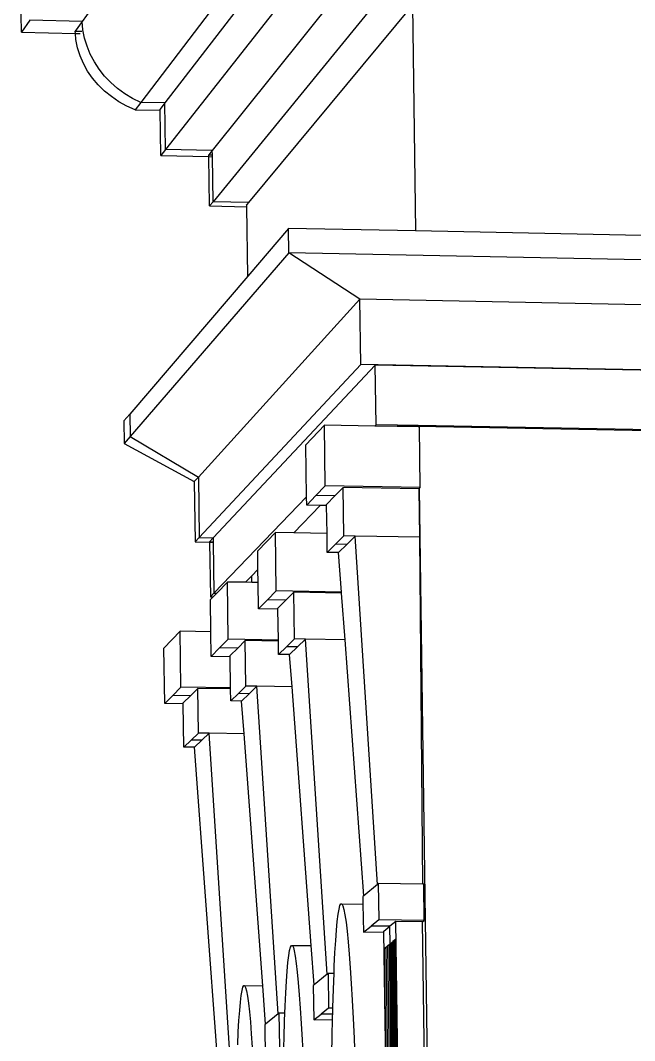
# Model space of a CAD drawing. Extents: x -106 to 80, y -44 to 65.
# Drawn here: x -105.527 to -102.704, y 15.389 to 20.075 of the extents above; entities that cross this region are included whole.
import ezdxf

# ---------------------------------------------------------------- set-up
doc = ezdxf.new("R2010")
doc.units = 0
doc.layers.get('0').update_dxf_attribs({"linetype": 'CONTINUOUS'})

msp = doc.modelspace()

# ---------------------------------------------------------------- linework, layer by layer
for p, q in [((-104.5234, 21.074), (-105.2424, 20.0702)), ((-104.2426, 20.6589), (-104.9732, 19.6975)), ((-104.1275, 20.6513), (-104.8627, 19.6954)), ((-104.1239, 20.4209), (-104.8593, 19.4816)), ((-103.9008, 20.4064), (-104.6447, 19.4776)), ((-105.5216, 20.02), (-105.5266, 20.3261)), ((-103.8968, 20.1524), (-104.641, 19.2418)), ((-103.7275, 20.1416), (-104.478, 19.2388)), ((-103.725, 20.1416), (-103.7107, 19.1076)), ((-105.4833, 20.075), (-105.5216, 20.02)), ((-105.2424, 20.0702), (-105.4833, 20.075)), ((-105.2424, 20.0702), (-105.2747, 20.0252)), ((-105.2389, 20.0317), (-105.2424, 20.0702)), ((-105.5216, 20.02), (-105.2737, 20.0147)), ((-105.2747, 20.0252), (-105.244, 20.0245)), ((-105.2737, 20.0147), (-105.2747, 20.0252)), ((-105.2711, 19.9869), (-105.2737, 20.0147)), ((-105.2737, 20.0147), (-105.2514, 20.0143)), ((-105.2315, 19.9934), (-105.2389, 20.0317)), ((-105.2635, 19.9491), (-105.2711, 19.9869)), ((-105.2202, 19.9559), (-105.2315, 19.9934)), ((-105.252, 19.9121), (-105.2635, 19.9491)), ((-105.2053, 19.9193), (-105.2202, 19.9559)), ((-105.1867, 19.8841), (-105.2053, 19.9193)), ((-105.2366, 19.8762), (-105.252, 19.9121)), ((-105.2176, 19.8418), (-105.2366, 19.8762)), ((-105.1647, 19.8504), (-105.1867, 19.8841)), ((-105.1951, 19.8092), (-105.2176, 19.8418)), ((-105.1395, 19.8187), (-105.1647, 19.8504)), ((-105.1692, 19.7785), (-105.1951, 19.8092)), ((-105.1402, 19.7502), (-105.1692, 19.7785)), ((-105.1112, 19.7891), (-105.1395, 19.8187)), ((-105.0802, 19.762), (-105.1112, 19.7891)), ((-105.1083, 19.7244), (-105.1402, 19.7502)), ((-105.0467, 19.7376), (-105.0802, 19.762)), ((-105.0109, 19.716), (-105.0467, 19.7376)), ((-105.0739, 19.7013), (-105.1083, 19.7244)), ((-105.0372, 19.6812), (-105.0739, 19.7013)), ((-104.9985, 19.6643), (-105.0372, 19.6812)), ((-104.9732, 19.6975), (-105.0109, 19.716)), ((-104.9732, 19.6975), (-104.9985, 19.6643)), ((-104.8627, 19.6954), (-104.9732, 19.6975)), ((-104.8627, 19.6954), (-104.8849, 19.6666)), ((-104.8593, 19.4816), (-104.8627, 19.6954)), ((-104.9985, 19.6643), (-104.8848, 19.6619)), ((-104.8848, 19.6619), (-104.8849, 19.6666)), ((-104.8814, 19.4533), (-104.8848, 19.6619)), ((-104.8593, 19.4816), (-104.8814, 19.4533)), ((-104.8814, 19.4533), (-104.6605, 19.4488)), ((-104.6447, 19.4776), (-104.8593, 19.4816)), ((-104.6447, 19.4776), (-104.6607, 19.4577)), ((-104.6607, 19.4577), (-104.6444, 19.4574)), ((-104.6605, 19.4488), (-104.6607, 19.4577)), ((-104.6569, 19.2223), (-104.6605, 19.4488)), ((-104.6605, 19.4488), (-104.6443, 19.4484)), ((-104.6444, 19.4574), (-104.6447, 19.4776)), ((-104.6443, 19.4484), (-104.6444, 19.4574)), ((-104.641, 19.2418), (-104.6443, 19.4484)), ((-104.641, 19.2418), (-104.6569, 19.2223)), ((-104.6569, 19.2223), (-104.4864, 19.2189)), ((-104.478, 19.2388), (-104.641, 19.2418)), ((-104.4865, 19.2286), (-104.489, 19.2256)), ((-104.489, 19.2256), (-104.4865, 19.2255)), ((-104.478, 19.2388), (-104.4865, 19.2286)), ((-104.4865, 19.2255), (-104.4865, 19.2286)), ((-104.4864, 19.2189), (-104.4865, 19.2255)), ((-104.4819, 18.9001), (-104.4864, 19.2189)), ((-104.2944, 19.1193), (-104.4819, 18.9001)), ((-104.2927, 19.007), (-104.2944, 19.1193)), ((-103.7107, 19.1076), (-104.2944, 19.1193)), ((-102.0956, 19.0755), (-103.7107, 19.1076)), ((-104.2927, 19.007), (-105.0219, 18.1628)), ((-102.0872, 18.9635), (-104.2927, 19.007)), ((-103.9667, 18.7935), (-104.2927, 19.007)), ((-104.4819, 18.9001), (-105.0236, 18.2668)), ((-103.9667, 18.7935), (-104.7088, 17.9767)), ((-102.0717, 18.7568), (-103.9667, 18.7935)), ((-103.9621, 18.4943), (-103.9667, 18.7935)), ((-103.9621, 18.4943), (-104.7044, 17.699)), ((-103.8961, 18.4906), (-104.6409, 17.698)), ((-102.0494, 18.4582), (-103.9621, 18.4943)), ((-102.0492, 18.4558), (-103.8961, 18.4906)), ((-103.8919, 18.2174), (-103.8961, 18.4906)), ((-105.0236, 18.2668), (-105.0508, 18.235)), ((-105.0508, 18.235), (-105.0492, 18.1312)), ((-105.0236, 18.2668), (-105.0219, 18.1628)), ((-104.1292, 18.216), (-104.2148, 18.1251)), ((-104.1253, 17.9367), (-104.1292, 18.216)), ((-103.8974, 18.2117), (-104.1292, 18.216)), ((-103.8919, 18.2174), (-103.8974, 18.2117)), ((-103.7952, 18.2098), (-103.8974, 18.2117)), ((-103.793, 18.2156), (-103.8919, 18.2174)), ((-103.7952, 18.2098), (-103.793, 18.2122)), ((-103.6983, 18.208), (-103.7952, 18.2098)), ((-103.793, 18.2156), (-103.793, 18.2122)), ((-103.6984, 18.2139), (-103.793, 18.2156)), ((-103.793, 18.2122), (-103.6983, 18.2104)), ((-103.6984, 18.2139), (-103.6983, 18.2104)), ((-102.63, 18.1942), (-103.6984, 18.2139)), ((-103.6983, 18.2104), (-103.6983, 18.208)), ((-103.6983, 18.2104), (-102.6336, 18.1908)), ((-103.6933, 18.2079), (-103.6983, 18.208)), ((-103.6894, 17.9289), (-103.6933, 18.2079)), ((-105.0219, 18.1628), (-105.0492, 18.1312)), ((-105.0219, 18.1628), (-104.7088, 17.9767)), ((-105.0492, 18.1312), (-104.7273, 17.9564)), ((-104.2115, 17.8858), (-104.2148, 18.1251)), ((-104.7088, 17.9767), (-104.7273, 17.9564)), ((-104.7273, 17.9564), (-104.7229, 17.6792)), ((-104.7088, 17.9767), (-104.7044, 17.699)), ((-104.1683, 17.8923), (-104.1253, 17.9367)), ((-103.6894, 17.9289), (-104.1253, 17.9367)), ((-104.0814, 17.8908), (-104.0433, 17.9299)), ((-103.6948, 17.9236), (-104.0433, 17.9299)), ((-104.0402, 17.7072), (-104.0433, 17.9299)), ((-103.6948, 17.9236), (-103.6944, 17.924)), ((-103.6917, 17.7011), (-103.6948, 17.9236)), ((-103.6944, 17.924), (-103.6894, 17.9289)), ((-103.6944, 17.924), (-103.4762, 2.1432)), ((-104.2115, 17.8858), (-104.637, 17.4444)), ((-104.2109, 17.8482), (-104.2115, 17.8858)), ((-104.1683, 17.8923), (-104.2109, 17.8482)), ((-104.0814, 17.8908), (-104.1683, 17.8923)), ((-104.0814, 17.8908), (-104.1193, 17.8519)), ((-104.1192, 17.8466), (-104.1193, 17.8519)), ((-104.2707, 17.7214), (-104.1483, 17.8471)), ((-104.1483, 17.8471), (-104.2109, 17.8482)), ((-104.1192, 17.8466), (-104.1483, 17.8471)), ((-104.1175, 17.7187), (-104.1192, 17.8466)), ((-104.3544, 17.7229), (-104.4362, 17.6381)), ((-104.3507, 17.4543), (-104.3544, 17.7229)), ((-104.2707, 17.7214), (-104.3544, 17.7229)), ((-104.1175, 17.7187), (-104.2707, 17.7214)), ((-104.1162, 17.6309), (-104.1175, 17.7187)), ((-104.7044, 17.699), (-104.7229, 17.6792)), ((-104.7229, 17.6792), (-104.6575, 17.6781)), ((-104.7044, 17.699), (-104.6409, 17.698)), ((-104.6409, 17.698), (-104.6575, 17.6803)), ((-104.6575, 17.6803), (-104.6407, 17.6801)), ((-104.6575, 17.6803), (-104.6575, 17.6781)), ((-104.6575, 17.6781), (-104.6535, 17.4272)), ((-104.6575, 17.6781), (-104.6406, 17.6778)), ((-104.6409, 17.698), (-104.6407, 17.6801)), ((-104.6407, 17.6801), (-104.6406, 17.6778)), ((-104.6406, 17.6778), (-104.637, 17.4444)), ((-104.0784, 17.6689), (-104.1162, 17.6309)), ((-104.0784, 17.6689), (-104.0402, 17.7072)), ((-104.0262, 17.668), (-104.0784, 17.6689)), ((-104.0262, 17.668), (-104.0643, 17.63)), ((-103.9879, 17.7063), (-104.0402, 17.7072)), ((-104.0262, 17.668), (-103.9879, 17.7063)), ((-103.6917, 17.7011), (-103.9879, 17.7063)), ((-103.8861, 16.1064), (-103.9879, 17.7063)), ((-103.6773, 16.1068), (-103.6917, 17.7011)), ((-104.435, 17.5525), (-104.4362, 17.6381)), ((-104.0643, 17.63), (-104.1162, 17.6309)), ((-104.051, 17.4491), (-104.0643, 17.63)), ((-104.4922, 17.4938), (-104.4628, 17.5241)), ((-104.4628, 17.5241), (-104.435, 17.5525)), ((-104.4623, 17.4933), (-104.4628, 17.5241)), ((-104.4342, 17.4928), (-104.435, 17.5525)), ((-104.5753, 17.4952), (-104.6246, 17.4442)), ((-104.5717, 17.2326), (-104.5753, 17.4952)), ((-104.4922, 17.4938), (-104.5753, 17.4952)), ((-104.4623, 17.4933), (-104.4922, 17.4938)), ((-104.4342, 17.4928), (-104.4623, 17.4933)), ((-104.4325, 17.3717), (-104.4342, 17.4928)), ((-104.637, 17.4444), (-104.6535, 17.4272)), ((-104.6412, 17.4269), (-104.6246, 17.4442)), ((-104.637, 17.4444), (-104.6246, 17.4442)), ((-104.3918, 17.4128), (-104.3507, 17.4543)), ((-104.051, 17.4491), (-104.3507, 17.4543)), ((-104.3068, 17.4114), (-104.2703, 17.4478)), ((-104.0507, 17.4441), (-104.2703, 17.4478)), ((-104.2673, 17.2337), (-104.2703, 17.4478)), ((-104.0507, 17.4441), (-104.051, 17.4491)), ((-104.0349, 17.2298), (-104.0507, 17.4441)), ((-104.6536, 17.4141), (-104.6412, 17.4269)), ((-104.6515, 17.2668), (-104.6536, 17.4141)), ((-104.6535, 17.4272), (-104.6412, 17.4269)), ((-104.3918, 17.4128), (-104.4325, 17.3717)), ((-104.3068, 17.4114), (-104.3918, 17.4128)), ((-104.3068, 17.4114), (-104.343, 17.3752)), ((-104.3429, 17.3702), (-104.4325, 17.3717)), ((-104.3429, 17.3702), (-104.343, 17.3752)), ((-104.341, 17.2287), (-104.3429, 17.3702)), ((-104.7923, 17.2691), (-104.8671, 17.1916)), ((-104.6515, 17.2668), (-104.7923, 17.2691)), ((-104.7887, 17.0124), (-104.7923, 17.2691)), ((-104.6499, 17.1536), (-104.6515, 17.2668)), ((-104.611, 17.1929), (-104.5717, 17.2326)), ((-104.341, 17.2287), (-104.5717, 17.2326)), ((-104.5278, 17.1915), (-104.493, 17.2264)), ((-104.3409, 17.2239), (-104.493, 17.2264)), ((-104.49, 17.017), (-104.493, 17.2264)), ((-104.3409, 17.2239), (-104.341, 17.2287)), ((-104.3401, 17.1625), (-104.3409, 17.2239)), ((-104.3038, 17.198), (-104.3401, 17.1625)), ((-104.3038, 17.198), (-104.2673, 17.2337)), ((-104.2529, 17.1971), (-104.3038, 17.198)), ((-104.2529, 17.1971), (-104.2893, 17.1617)), ((-104.2162, 17.2328), (-104.2673, 17.2337)), ((-104.2529, 17.1971), (-104.2162, 17.2328)), ((-104.0349, 17.2298), (-104.2162, 17.2328)), ((-104.1168, 15.694), (-104.2162, 17.2328)), ((-103.9486, 16.0542), (-104.0349, 17.2298)), ((-104.8636, 16.9369), (-104.8671, 17.1916)), ((-104.611, 17.1929), (-104.6499, 17.1536)), ((-104.5624, 17.1522), (-104.6499, 17.1536)), ((-104.5278, 17.1915), (-104.611, 17.1929)), ((-104.5278, 17.1915), (-104.5625, 17.1569)), ((-104.5624, 17.1522), (-104.5625, 17.1569)), ((-104.5604, 17.0086), (-104.5624, 17.1522)), ((-104.2893, 17.1617), (-104.3401, 17.1625)), ((-104.2782, 17.0135), (-104.2893, 17.1617)), ((-104.8263, 16.9745), (-104.7887, 17.0124)), ((-104.5604, 17.0086), (-104.7887, 17.0124)), ((-104.5604, 17.004), (-104.5604, 17.0086)), ((-104.5249, 16.9829), (-104.49, 17.017)), ((-104.44, 17.0162), (-104.49, 17.017)), ((-104.4751, 16.982), (-104.44, 17.0162)), ((-104.2782, 17.0135), (-104.44, 17.0162)), ((-104.3426, 15.5116), (-104.44, 17.0162)), ((-104.1899, 15.825), (-104.2782, 17.0135)), ((-104.8263, 16.9745), (-104.8636, 16.9369)), ((-104.745, 16.9731), (-104.8263, 16.9745)), ((-104.745, 16.9731), (-104.7781, 16.94)), ((-104.745, 16.9731), (-104.7116, 17.0065)), ((-104.5604, 17.004), (-104.7116, 17.0065)), ((-104.7088, 16.8017), (-104.7116, 17.0065)), ((-104.5596, 16.949), (-104.5604, 17.004)), ((-104.5249, 16.9829), (-104.5596, 16.949)), ((-104.4751, 16.982), (-104.5249, 16.9829)), ((-104.4751, 16.982), (-104.5099, 16.9482)), ((-104.778, 16.9355), (-104.8636, 16.9369)), ((-104.778, 16.9355), (-104.7781, 16.94)), ((-104.7753, 16.7367), (-104.778, 16.9355)), ((-104.5099, 16.9482), (-104.5596, 16.949)), ((-104.4988, 16.7984), (-104.5099, 16.9482)), ((-104.7421, 16.7691), (-104.7088, 16.8017)), ((-104.6598, 16.8009), (-104.7088, 16.8017)), ((-104.6934, 16.7683), (-104.6598, 16.8009)), ((-104.4988, 16.7984), (-104.6598, 16.8009)), ((-104.5644, 15.33), (-104.6598, 16.8009)), ((-104.4128, 15.6411), (-104.4988, 16.7984)), ((-104.7421, 16.7691), (-104.7753, 16.7367)), ((-104.7267, 16.7359), (-104.7753, 16.7367)), ((-104.6934, 16.7683), (-104.7421, 16.7691)), ((-104.6934, 16.7683), (-104.7267, 16.7359)), ((-104.619, 15.2856), (-104.7267, 16.7359)), ((-103.8861, 16.1064), (-103.9486, 16.0542)), ((-103.8861, 16.1064), (-103.8819, 16.1099)), ((-103.8819, 16.1099), (-103.8796, 15.9442)), ((-103.6773, 16.1068), (-103.8819, 16.1099)), ((-103.673, 16.1068), (-103.6773, 16.1068)), ((-103.6707, 15.9412), (-103.673, 16.1068)), ((-103.9486, 16.0542), (-103.9527, 16.0508)), ((-103.9527, 16.0508), (-103.9522, 16.0157)), ((-104.0665, 15.9689), (-104.0624, 15.9932)), ((-104.0624, 15.9932), (-104.0581, 16.0093)), ((-104.0581, 16.0093), (-104.0537, 16.0172)), ((-104.0537, 16.0172), (-104.0491, 16.0168)), ((-104.0537, 16.0172), (-103.9522, 16.0157)), ((-104.0491, 16.0168), (-104.0445, 16.0082)), ((-104.0445, 16.0082), (-104.0398, 15.9912)), ((-104.0398, 15.9912), (-104.035, 15.9661)), ((-103.9522, 16.0157), (-103.9504, 15.8863)), ((-104.0742, 15.8964), (-104.0704, 15.9366)), ((-104.0704, 15.9366), (-104.0665, 15.9689)), ((-104.035, 15.9661), (-104.0302, 15.9329)), ((-104.0302, 15.9329), (-104.0254, 15.8917)), ((-103.8796, 15.9442), (-103.9151, 15.9151)), ((-103.6707, 15.9412), (-103.8796, 15.9442)), ((-103.8006, 15.9364), (-103.8284, 15.9139)), ((-103.7858, 14.8681), (-103.8006, 15.9364)), ((-103.6789, 15.9346), (-103.8006, 15.9364)), ((-103.6789, 15.9346), (-103.6707, 15.9412)), ((-103.6641, 14.8666), (-103.6789, 15.9346)), ((-104.0777, 15.8486), (-104.0742, 15.8964)), ((-104.0254, 15.8917), (-104.0206, 15.8428)), ((-103.9504, 15.8863), (-103.9151, 15.9151)), ((-103.8558, 15.8849), (-103.9504, 15.8863)), ((-103.8284, 15.9139), (-103.9151, 15.9151)), ((-103.8559, 15.8915), (-103.8284, 15.9139)), ((-103.8558, 15.8849), (-103.8559, 15.8915)), ((-103.8349, 14.3697), (-103.8558, 15.8849)), ((-103.8272, 15.8337), (-103.8284, 15.9139)), ((-104.081, 15.7933), (-104.0777, 15.8486)), ((-104.0206, 15.8428), (-104.0159, 15.7863)), ((-103.817, 15.842), (-103.8231, 15.837)), ((-103.8169, 15.8369), (-103.817, 15.842)), ((-103.8084, 15.8488), (-103.8146, 15.8439)), ((-103.8146, 15.8439), (-103.6949, 7.1973)), ((-103.8083, 15.8438), (-103.8146, 15.8439)), ((-103.8083, 15.8438), (-103.8084, 15.8488)), ((-103.6886, 7.1973), (-103.8083, 15.8438)), ((-103.801, 15.8548), (-103.8071, 15.8498)), ((-103.8071, 15.8498), (-103.6874, 7.1972)), ((-103.8009, 15.8498), (-103.8071, 15.8498)), ((-103.8009, 15.8498), (-103.801, 15.8548)), ((-103.6811, 7.1972), (-103.8009, 15.8498)), ((-104.2933, 15.7793), (-104.2893, 15.803)), ((-104.2893, 15.803), (-104.2853, 15.8187)), ((-104.2853, 15.8187), (-104.281, 15.8263)), ((-104.281, 15.8263), (-104.2767, 15.8259)), ((-104.281, 15.8263), (-104.1899, 15.825)), ((-104.2767, 15.8259), (-104.2723, 15.8173)), ((-104.2723, 15.8173), (-104.2678, 15.8007)), ((-104.2678, 15.8007), (-104.2632, 15.776)), ((-104.1765, 15.6454), (-104.1899, 15.825)), ((-104.0841, 15.7308), (-104.081, 15.7933)), ((-103.8534, 15.8127), (-103.8473, 15.8176)), ((-103.8472, 15.8126), (-103.8534, 15.8127)), ((-103.7341, 7.198), (-103.8534, 15.8127)), ((-103.8473, 15.8176), (-103.8472, 15.8126)), ((-103.8472, 15.8126), (-103.7279, 7.198)), ((-103.846, 15.8186), (-103.8399, 15.8235)), ((-103.7266, 7.1979), (-103.846, 15.8186)), ((-103.8398, 15.8185), (-103.846, 15.8186)), ((-103.8399, 15.8235), (-103.8398, 15.8185)), ((-103.8398, 15.8185), (-103.7204, 7.1979)), ((-103.8375, 15.8254), (-103.8314, 15.8304)), ((-103.718, 7.1977), (-103.8375, 15.8254)), ((-103.8313, 15.8253), (-103.8375, 15.8254)), ((-103.8314, 15.8304), (-103.8313, 15.8253)), ((-103.8313, 15.8253), (-103.7118, 7.1978)), ((-103.8296, 15.8318), (-103.8272, 15.8337)), ((-103.7101, 7.1976), (-103.8296, 15.8318)), ((-103.8248, 15.8317), (-103.8296, 15.8318)), ((-103.8249, 15.8356), (-103.8272, 15.8337)), ((-103.8249, 15.8336), (-103.8272, 15.8337)), ((-103.8249, 15.8336), (-103.8249, 15.8356)), ((-103.8248, 15.8317), (-103.8249, 15.8336)), ((-103.7053, 7.1976), (-103.8248, 15.8317)), ((-103.8231, 15.837), (-103.7035, 7.1975)), ((-103.8169, 15.8369), (-103.8231, 15.837)), ((-103.6973, 7.1975), (-103.8169, 15.8369)), ((-104.3006, 15.7086), (-104.297, 15.7478)), ((-104.297, 15.7478), (-104.2933, 15.7793)), ((-104.2632, 15.776), (-104.2586, 15.7434)), ((-104.2586, 15.7434), (-104.254, 15.7031)), ((-104.0159, 15.7863), (-104.0112, 15.7225)), ((-104.304, 15.6619), (-104.3006, 15.7086)), ((-104.254, 15.7031), (-104.2494, 15.6552)), ((-104.1168, 15.694), (-104.1128, 15.6972)), ((-104.1128, 15.6972), (-104.1106, 15.5379)), ((-104.0854, 15.6968), (-104.1128, 15.6972)), ((-104.0869, 15.6614), (-104.0854, 15.6968)), ((-104.0854, 15.6968), (-104.0841, 15.7308)), ((-104.0112, 15.7225), (-104.0065, 15.6517)), ((-104.3071, 15.6079), (-104.304, 15.6619)), ((-104.2494, 15.6552), (-104.2448, 15.5999)), ((-104.1168, 15.694), (-104.1765, 15.6454)), ((-104.0894, 15.5854), (-104.0869, 15.6614)), ((-104.0065, 15.6517), (-104.002, 15.5742)), ((-104.5119, 15.5965), (-104.5082, 15.6196)), ((-104.5082, 15.6196), (-104.5043, 15.6349)), ((-104.5043, 15.6349), (-104.5002, 15.6423)), ((-104.5002, 15.6423), (-104.4961, 15.6418)), ((-104.5002, 15.6423), (-104.4128, 15.6411)), ((-104.4961, 15.6418), (-104.4918, 15.6333)), ((-104.4918, 15.6333), (-104.4875, 15.6169)), ((-104.4875, 15.6169), (-104.4831, 15.5928)), ((-104.3997, 15.4652), (-104.4128, 15.6411)), ((-104.31, 15.5468), (-104.3071, 15.6079)), ((-104.1765, 15.6454), (-104.1805, 15.6422)), ((-104.1805, 15.6422), (-104.1783, 15.4839)), ((-104.5189, 15.5275), (-104.5155, 15.5658)), ((-104.5155, 15.5658), (-104.5119, 15.5965)), ((-104.4831, 15.5928), (-104.4787, 15.5608)), ((-104.4787, 15.5608), (-104.4743, 15.5213)), ((-104.2448, 15.5999), (-104.2403, 15.5375)), ((-104.0907, 15.5376), (-104.0894, 15.5854)), ((-104.002, 15.5742), (-103.9976, 15.4904)), ((-104.5221, 15.4819), (-104.5189, 15.5275)), ((-104.4743, 15.5213), (-104.4699, 15.4744)), ((-104.3426, 15.5116), (-104.3997, 15.4652)), ((-104.3426, 15.5116), (-104.3388, 15.5147)), ((-104.3388, 15.5147), (-104.3366, 15.3589)), ((-104.3113, 15.5143), (-104.3388, 15.5147)), ((-104.3127, 15.479), (-104.3113, 15.5143)), ((-104.3113, 15.5143), (-104.31, 15.5468)), ((-104.2403, 15.5375), (-104.2358, 15.4682)), ((-104.1783, 15.4839), (-104.1445, 15.5108)), ((-104.1106, 15.5379), (-104.1445, 15.5108)), ((-104.0915, 15.5101), (-104.1445, 15.5108)), ((-104.0907, 15.5376), (-104.1106, 15.5379)), ((-104.0917, 15.5031), (-104.0915, 15.5101)), ((-104.0915, 15.5101), (-104.0907, 15.5376)), ((-104.5251, 15.4291), (-104.5221, 15.4819)), ((-104.4699, 15.4744), (-104.4655, 15.4202)), ((-104.3997, 15.4652), (-104.4035, 15.4621)), ((-104.3151, 15.4047), (-104.3127, 15.479)), ((-104.2358, 15.4682), (-104.2314, 15.3924)), ((-104.0921, 15.4827), (-104.1783, 15.4839)), ((-104.0937, 15.415), (-104.0921, 15.4827)), ((-104.0921, 15.4827), (-104.0917, 15.5031)), ((-103.9976, 15.4904), (-103.9933, 15.4006)), ((-104.5279, 15.3694), (-104.5251, 15.4291)), ((-104.4655, 15.4202), (-104.4611, 15.3591)), ((-104.4035, 15.4621), (-104.4013, 15.3073)), ((-104.3163, 15.3586), (-104.3151, 15.4047)), ((-104.2314, 15.3924), (-104.2272, 15.3104)), ((-104.0953, 15.3215), (-104.0937, 15.415)), ((-103.9933, 15.4006), (-103.9892, 15.3053))]:
    msp.add_line(p, q)

doc.saveas('drawing.dxf')
